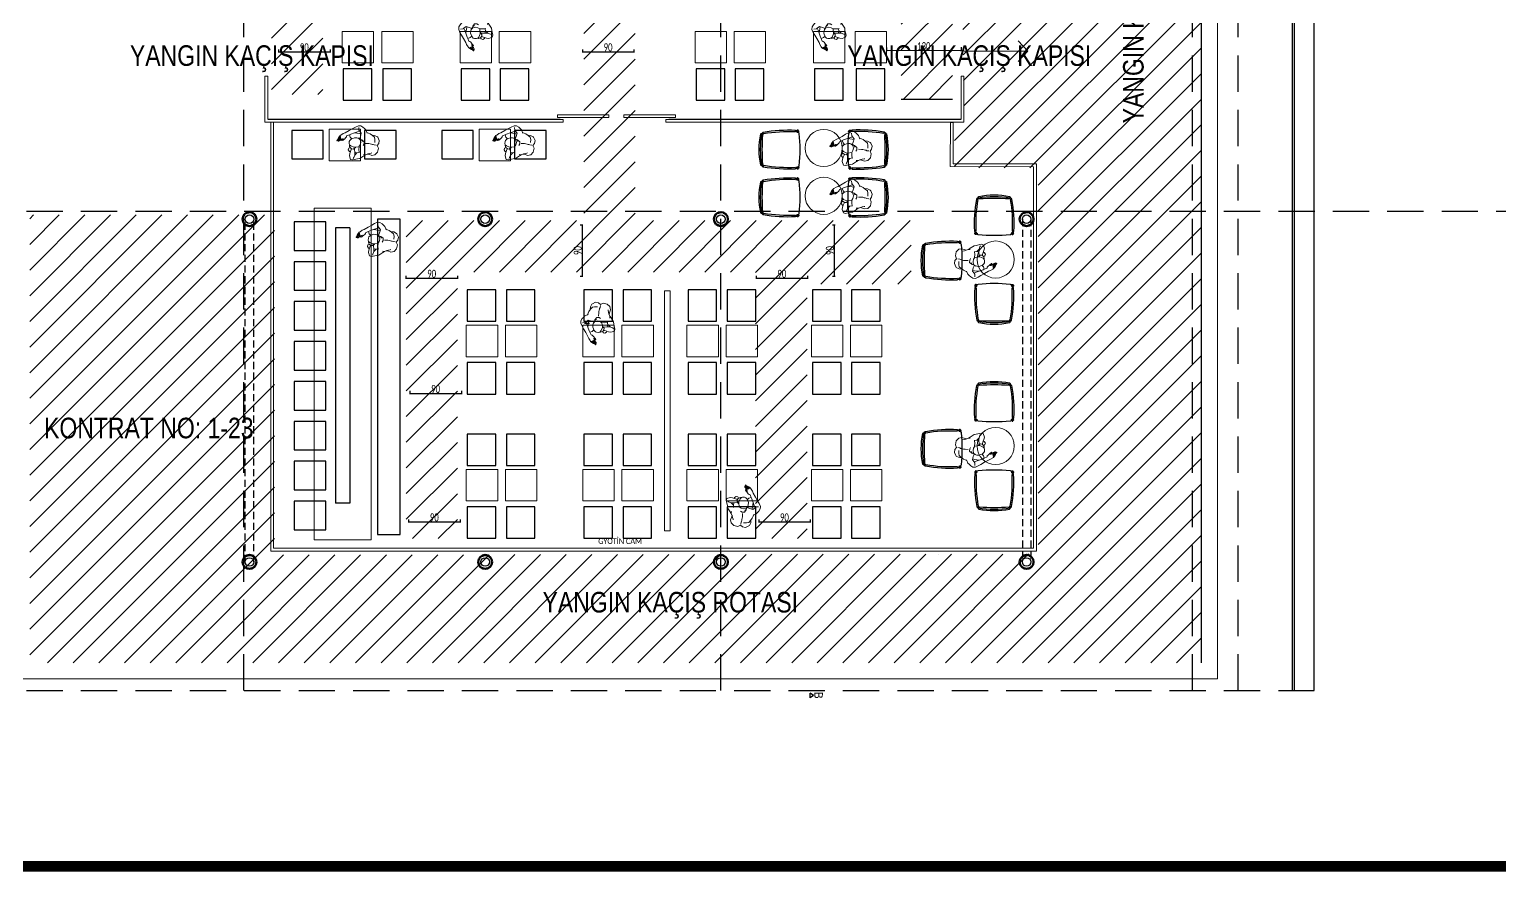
# Model space of a CAD drawing. Header units: millimetres. Extents: x -24 to 530668, y -246875 to -2983.
# Drawn here: x 259345 to 261918, y -124857 to -123384 of the extents above; entities that cross this region are included whole.
import ezdxf

# ---------------------------------------------------------------- set-up
doc = ezdxf.new("R2010")
doc.units = ezdxf.units.MM
doc.header["$PDMODE"] = 2
for name, pattern in [('DASHDOTX2', [50.8, 25.4, -12.7, 0, -12.7]), ('DASHED2', [9.525, 6.35, -3.175]), ('HIDDEN', [0.375, 0.25, -0.125]), ('JIS_02_1.0', [2, 1, -1]), ('X_S_COL_01$0$HIDDEN', [9.525, 6.35, -3.175])]:
    doc.linetypes.add(name, pattern=pattern)
doc.layers.get('0').update_dxf_attribs({"lineweight": 20})
for name, color, linetype in [('0-TXT-X100', 6, 'Continuous'), ('a_circulation_stair_plan', 1, 'Continuous'), ('a_facade cladding_stone_elevation', 43, 'Continuous'), ('a_grid_label_1_1', 9, 'Continuous'), ('a_outline_02', 1, 'Continuous'), ('a_roof cladding_roof tile_hidden', 9, 'JIS_02_1.0'), ('a_structure_steel structure_elevation2', 9, 'Continuous'), ('a_structure_steel structure_plan', 2, 'Continuous'), ('Kıtc-014 Elk Tes İşaretler', 1, 'Continuous')]:
    doc.layers.add(name, color=color, linetype=linetype)
for name, color, linetype, lineweight in [('A-RCON-1', 8, 'Continuous', 5), ('aydınlatma yazı', 1, 'Continuous', 20), ('CAM', 141, 'Continuous', 0), ('demir-1', 103, 'Continuous', 20), ('t_cam', 132, 'Continuous', 20), ('t_kesitçizgisi', 7, 'DASHDOTX2', 30), ('t_tarama', 253, 'Continuous', 5), ('t_yazı', 23, 'Continuous', 25), ('tefris', 30, 'Continuous', 0), ('tefrişoturum', 59, 'Continuous', 25), ('tefrişyazı', 7, 'Continuous', 20), ('X_S_COL_01$0$SS_COLS_MAIN_E_HIDE', 142, 'X_S_COL_01$0$HIDDEN', 25), ('X_S_COL_01$1$SS_COLS_MAIN_E_SECT', 142, 'Continuous', 50), ('ölçü', 251, 'Continuous', 5)]:
    doc.layers.add(name, color=color, linetype=linetype, lineweight=lineweight)
doc.styles.get("Standard").update_dxf_attribs({"font": 'times.ttf', "height": 12})
doc.styles.add('text2', font='calibri.ttf', dxfattribs={"width": 0.8})
doc.styles.add('Ölçü50', font='calibri.ttf', dxfattribs={"width": 0.7})
doc.dimstyles.new('olcu10', dxfattribs={"dimtxt": 14, "dimasz": 2, "dimexe": 1.25, "dimexo": 0.625, "dimgap": 0.5, "dimtad": 1, "dimdec": 1, "dimrnd": 0.5, "dimzin": 9, "dimtxsty": 'Ölçü50', "dimblk": 'ARCHTICK', "dimcen": 2, "dimclrd": 256, "dimclre": 256, "dimclrt": 6, "dimazin": 2, "dimtfac": 1, "dimtdec": 1, "dimtix": 1, "dimtmove": 0, "dimatfit": 3, "dimldrblk": 'ARCHTICK', "dimfxl": 1, "dimlwd": -1, "dimarcsym": 0})

# ---------------------------------------------------------------- blocks, each defined once
blk = doc.blocks.new('dada')
for p, q in [((219964.1, -31826.5), (219966.7, -31822.6)), ((219967.8, -31810.1), (219965.6, -31815.3)), ((219965.6, -31815.3), (219966.3, -31821)), ((219966.3, -31821), (219966.1, -31823.5)), ((219966.7, -31822.6), (219967.9, -31820.3)), ((219973.4, -31806.9), (219967.8, -31810.1)), ((219967.9, -31820.3), (219969.4, -31817.1)), ((219969.4, -31817.1), (219969.8, -31816.1)), ((219980.5, -31807), (219973.4, -31806.9)), ((219984.7, -31810), (219980.5, -31807)), ((219983.4, -31830.6), (219984.4, -31825.3)), ((219984.3, -31815.6), (219984.6, -31812.1)), ((219984.6, -31817.3), (219984.3, -31815.6)), ((219984.4, -31825.3), (219984.7, -31822.8)), ((219984.6, -31818.7), (219984.6, -31817.3)), ((219984.6, -31820.5), (219984.6, -31818.7)), ((219984.7, -31822.8), (219984.6, -31820.5)), ((219988.6, -31808.2), (219984.7, -31810)), ((219993.9, -31808.4), (219988.6, -31808.2)), ((219994, -31816.3), (219988.8, -31815.1)), ((219998.9, -31812.3), (219993.9, -31808.4)), ((219997.6, -31817.9), (219994, -31816.3)), ((219999.7, -31822.2), (219997.6, -31817.9)), ((219999.7, -31813.2), (219998.9, -31812.3)), ((220000.9, -31818.5), (219999.7, -31813.2)), ((220001.6, -31826.6), (219999.7, -31822.2)), ((220000.2, -31823.1), (220000.9, -31818.5)), ((219954.2, -31838.4), (219950.3, -31846.2)), ((219950.3, -31846.2), (219950.4, -31849.8)), ((219950.4, -31849.8), (219955.8, -31853.3)), ((219954.9, -31845.1), (219953.1, -31845.6)), ((219955.5, -31834.6), (219954.2, -31838.4)), ((219959.4, -31844.5), (219954.9, -31845.1)), ((219961.5, -31828.8), (219955.5, -31834.6)), ((219964.3, -31841.6), (219959.4, -31844.5)), ((219962.8, -31845.2), (219959.4, -31844.5)), ((219964.1, -31826.5), (219961.5, -31828.8)), ((219970.6, -31847.5), (219962.8, -31845.2)), ((219963.6, -31829.8), (219964.1, -31826.5)), ((219964.2, -31845.6), (219964.3, -31841.6)), ((219965.9, -31838.1), (219964.3, -31841.6)), ((219965.9, -31838.1), (219965, -31837.7)), ((219970.3, -31839.5), (219965.9, -31838.1)), ((219969.1, -31849.2), (219968.6, -31852.2)), ((219970.6, -31848), (219969.1, -31849.2)), ((219975.3, -31840.4), (219970.3, -31839.5)), ((219971, -31847.2), (219970.6, -31848)), ((219972.2, -31846.3), (219971, -31847.2)), ((219972.2, -31846.3), (219972.9, -31846.5)), ((219972.6, -31847.5), (219972.2, -31849)), ((219972.2, -31849), (219973.4, -31855)), ((219975.1, -31840.7), (219972.6, -31847.5)), ((219978.8, -31839.4), (219975.1, -31840.7)), ((219983.2, -31839.4), (219978.8, -31839.4)), ((219982, -31833.1), (219978.9, -31834)), ((219985.9, -31833.9), (219982, -31833.1)), ((219987.6, -31841.5), (219983.2, -31839.4)), ((219988.1, -31839.2), (219985.7, -31836.9)), ((219988, -31838.6), (219985.9, -31833.9)), ((219989.4, -31844.9), (219987.6, -31841.5)), ((219988.1, -31839.2), (219988, -31838.6)), ((219988.5, -31841.6), (219988.1, -31839.2)), ((219989.1, -31844.1), (219988.5, -31841.6)), ((219993.5, -31842.3), (219988.6, -31843)), ((219988.9, -31851.8), (219989.4, -31847.8)), ((219989.4, -31845.9), (219989.1, -31844.1)), ((219989.4, -31847.8), (219989.4, -31844.9)), ((219999.3, -31842.1), (219993.5, -31842.3)), ((219997, -31853.7), (219997.9, -31845.6)), ((219997, -31853.7), (220000, -31849)), ((219997.9, -31845.6), (219997.6, -31842.2)), ((219999.3, -31842.1), (220002.3, -31845.7)), ((220000, -31849), (220002.3, -31845.7)), ((220002.8, -31833), (220001.6, -31826.6)), ((220002.9, -31833.1), (220001.9, -31831.9)), ((220002.3, -31845.7), (220003.5, -31847.3)), ((220006.7, -31835.8), (220002.9, -31833.1)), ((220003.5, -31847.3), (220008, -31848.7)), ((220008.3, -31838.4), (220006.7, -31835.8)), ((220007.4, -31854.5), (220010.8, -31850.1)), ((220010.1, -31841.6), (220008.3, -31838.4)), ((220011.5, -31845.8), (220010.1, -31841.6)), ((220010.8, -31850.1), (220011.5, -31845.8)), ((220010.8, -31850.1), (220010.8, -31850.1)), ((219955.8, -31853.3), (219959.9, -31853.5)), ((219959.9, -31853.5), (219963.5, -31853.2)), ((219963.2, -31854.8), (219963.4, -31853.2)), ((219965.6, -31857.5), (219963.2, -31854.8)), ((219963.5, -31853.2), (219967.3, -31852.8)), ((219968.5, -31857.1), (219965.6, -31857.5)), ((219967.3, -31852.8), (219968.8, -31852.9)), ((219970.3, -31855.5), (219968.5, -31857.1)), ((219968.6, -31852.2), (219970.2, -31855.4)), ((219968.6, -31852.2), (219968.6, -31852.2)), ((219970.2, -31855.4), (219972, -31856.6)), ((219972, -31856.6), (219973.4, -31857.2)), ((219973.4, -31855), (219974.9, -31857.4)), ((219973.4, -31857.2), (219974.3, -31857.1)), ((219974.3, -31857.1), (219974, -31855.9)), ((219974.9, -31857.4), (219976.6, -31858.5)), ((219976.3, -31878.1), (219976.7, -31876.9)), ((219976.6, -31858.5), (219980.3, -31859.2)), ((219976.7, -31876.9), (219977.5, -31876.1)), ((219977.5, -31876.1), (219978.5, -31875)), ((219978.7, -31877), (219977.9, -31877.8)), ((219978.5, -31875), (219979.2, -31874.4)), ((219980.1, -31875.8), (219978.7, -31877)), ((219980.1, -31870.4), (219978.8, -31871.8)), ((219978.8, -31871.8), (219978.9, -31872.1)), ((219978.9, -31872.1), (219979.2, -31872.2)), ((219979, -31877.2), (219980.3, -31876.2)), ((219979.2, -31872.2), (219981.2, -31871.8)), ((219979.2, -31874.4), (219980.3, -31873.4)), ((219981, -31869.8), (219980.1, -31870.4)), ((219982.1, -31874.4), (219980.1, -31875.8)), ((219980.3, -31859.2), (219982.4, -31858.8)), ((219980.3, -31873.4), (219981.5, -31872.2)), ((219980.3, -31876.2), (219981.3, -31875.3)), ((219983.2, -31868.1), (219981, -31869.8)), ((219982.2, -31876.8), (219981, -31877.7)), ((219981.2, -31871.8), (219982.2, -31871.3)), ((219981.3, -31875.3), (219982.2, -31874.6)), ((219981.5, -31872.2), (219982.2, -31871.3)), ((219982.2, -31874.6), (219982.1, -31874.4)), ((219982.2, -31871.3), (219982.7, -31870.2)), ((219982.2, -31874.6), (219983.9, -31875.9)), ((219982.2, -31876.8), (219983.9, -31875.9)), ((219982.4, -31858.8), (219985.1, -31857.1)), ((219984.9, -31866.8), (219983.2, -31868.1)), ((219985.2, -31876.8), (219983.5, -31877.4)), ((219983.9, -31875.9), (219986.7, -31877.1)), ((219986.8, -31865.9), (219984.9, -31866.8)), ((219985.1, -31857.1), (219988.9, -31851.8)), ((219986, -31876.8), (219985.2, -31876.8)), ((219985.8, -31856.2), (219987.9, -31859.4)), ((219987.9, -31875.9), (219986.7, -31877.1)), ((219988.6, -31865.9), (219986.8, -31865.9)), ((219987.9, -31859.4), (219991.6, -31861.6)), ((219991.2, -31872.7), (219987.9, -31875.9)), ((219988.6, -31865.9), (219991.6, -31861.6)), ((219993.3, -31869.5), (219991.2, -31872.7)), ((219991.6, -31861.6), (219993.2, -31859.7)), ((219993.2, -31859.7), (219997, -31853.7)), ((219993.3, -31869.5), (219998.7, -31863.7)), ((219998.7, -31863.7), (220003.7, -31858.5)), ((220003.7, -31858.5), (220007.4, -31854.5)), ((219976.4, -31878.4), (219976.3, -31878.1)), ((219976.8, -31878.5), (219976.4, -31878.4)), ((219976.5, -31879.8), (219978.1, -31877.9)), ((219976.6, -31880.4), (219976.5, -31879.8)), ((219976.9, -31880.6), (219976.6, -31880.4)), ((219977.9, -31877.8), (219976.8, -31878.5)), ((219979.2, -31879.3), (219976.9, -31880.6)), ((219978.1, -31877.9), (219979, -31877.2)), ((219981, -31877.7), (219979.2, -31879.3)), ((219981.2, -31878.6), (219979.2, -31879.3)), ((219979.4, -31879.5), (219979.2, -31879.3)), ((219981, -31879.2), (219979.4, -31879.5)), ((219984.3, -31878.3), (219981, -31879.2)), ((219983.5, -31877.4), (219981.2, -31878.6)), ((219986.7, -31877.1), (219984.3, -31878.3))]:
    blk.add_line(p, q)
blk = doc.blocks.new('grerg')
at = {"linetype": 'Continuous'}
for p, q in [((572358, 241404.8), (572355.5, 241405.4)), ((572414.1, 241404.8), (572416.5, 241405.4)), ((572354.5, 241349.3), (572352, 241349.1)), ((572417.5, 241349.3), (572420, 241349.1))]:
    blk.add_line(p, q, dxfattribs=at)
at = {"ltscale": 55}
for points in [[(572355.3, 241344), (572354.7, 241343.4, -0.414214), (572353.2, 241343.5), (572352.2, 241344.6, -0.414214), (572352.2, 241346), (572352.9, 241346.6)], [(572416.8, 241344), (572417.4, 241343.4, 0.414214), (572418.8, 241343.5), (572419.8, 241344.6, 0.414214), (572419.8, 241346), (572419.2, 241346.6)]]:
    blk.add_lwpolyline(points, format="xyb", dxfattribs=at)
at = {"linetype": 'HIDDEN', "ltscale": 10}
for points in [[(572352.9, 241346.6), (572353.3, 241347, -0.414214), (572354.8, 241347), (572355.8, 241345.9, -0.414214), (572355.7, 241344.5), (572355.3, 241344)], [(572419.2, 241346.6), (572418.7, 241347, 0.414214), (572417.3, 241347), (572416.3, 241345.9, 0.414214), (572416.3, 241344.5), (572416.8, 241344)]]:
    blk.add_lwpolyline(points, format="xyb", dxfattribs=at)
at = {"linetype": 'Continuous'}
for centre, radius, start, end in [((572359.4, 241403.8), 4.18, 110.9054, 157.091), ((572386, 241238.2), 171.8, 80.5769, 99.4231), ((572363.1, 241407.6), 5.17, 163.1821, 179.3659), ((572340, 241408.9), 17.9, 354.6951, 355.9245), ((572358.8, 241407.3), 0.962, 180.4441, 219.2565), ((572359.5, 241408.3), 1.64, 107.4363, 149.6662), ((572359.5, 241408.3), 1.64, 107.4363, 149.6662), ((572358.8, 241407.2), 0.94, 214.988, 253.9401), ((572359.4, 241413.1), 6.85, 263.4445, 275.1592), ((572386, 241282.9), 129.8, 77.9977, 102.0023), ((572386, 241018.8), 388.3, 86.1547, 93.8453), ((572412.7, 241413.1), 6.85, 264.8408, 276.5555), ((572412.5, 241408.3), 1.64, 30.3338, 72.5637), ((572413.2, 241407.2), 0.94, 286.0599, 325.012), ((572409, 241407.6), 5.17, 0.6341, 16.8179), ((572413.2, 241407.3), 0.962, 320.7435, 359.5559), ((572412.7, 241403.8), 4.18, 22.909, 69.0946), ((572432, 241408.9), 17.9, 184.0755, 185.3049), ((572606.9, 241361.5), 255.2, 170.0911, 182.7802), ((572607.2, 241361.5), 252.9, 170.1326, 182.7686), ((572164.9, 241361.5), 252.9, 357.2314, 9.8674), ((572165.2, 241361.5), 255.2, 357.2198, 9.9089), ((572359.1, 241350.1), 7.17, 187.8853, 259.2176), ((572386, 241628), 286.4, 264.3408, 275.6592), ((572412.9, 241350.1), 7.17, 280.7824, 352.1147), ((572412.9, 241350.1), 7.17, 280.7824, 352.1147)]:
    blk.add_arc(centre, radius, start, end, dxfattribs=at)
blk = doc.blocks.new('_ArchTick')
at = {"color": 0, "linetype": 'ByBlock', "const_width": 0.15}
blk.add_lwpolyline([(-0.5, -0.5), (0.5, 0.5)], dxfattribs=at)
blk = doc.blocks.new('*D695')
at = {"layer": 'DEFPOINTS', "color": 0, "transparency": 16777216}
for p in [(260845.5, -123414.6), (260975.8, -123414.2, 0), (260975.8, -123420.7)]:
    blk.add_point(p, dxfattribs=at)
at = {"layer": 'ölçü', "lineweight": -2, "transparency": 16777216}
for p, q in [((260845.5, -123415.3), (260845.5, -123421.9)), ((260975.8, -123414.8), (260975.8, -123421.9))]:
    blk.add_line(p, q, dxfattribs=at)
at = {"layer": 'ölçü', "transparency": 16777216}
blk.add_line((260845.5, -123420.7), (260975.8, -123420.7), dxfattribs=at)
at = {"layer": 'ölçü', "transparency": 16777216, "xscale": 2, "yscale": 2, "zscale": 2, "rotation": 180}
blk.add_blockref('_ArchTick', (260845.5, -123420.7), dxfattribs=at)
at = {"layer": 'ölçü', "transparency": 16777216, "xscale": 2, "yscale": 2, "zscale": 2}
blk.add_blockref('_ArchTick', (260975.8, -123420.7), dxfattribs=at)
at = {"layer": 'ölçü', "color": 6, "transparency": 16777216, "insert": (260910.6, -123413), "char_height": 14, "attachment_point": 5, "style": 'Ölçü50'}
blk.add_mtext('130', dxfattribs=at)
blk = doc.blocks.new('*D699')
at = {"layer": 'DEFPOINTS', "color": 0, "transparency": 16777216}
for p in [(260313.1, -123417.8), (260403.1, -123417.8), (260403.1, -123422.7)]:
    blk.add_point(p, dxfattribs=at)
at = {"layer": 'Kıtc-014 Elk Tes İşaretler', "lineweight": -2, "transparency": 16777216}
for p, q in [((260313.1, -123418.5), (260313.1, -123423.9)), ((260403.1, -123418.5), (260403.1, -123423.9))]:
    blk.add_line(p, q, dxfattribs=at)
at = {"layer": 'Kıtc-014 Elk Tes İşaretler', "transparency": 16777216}
blk.add_line((260313.1, -123422.7), (260403.1, -123422.7), dxfattribs=at)
at = {"layer": 'Kıtc-014 Elk Tes İşaretler', "transparency": 16777216, "xscale": 2, "yscale": 2, "zscale": 2, "rotation": 180}
blk.add_blockref('_ArchTick', (260313.1, -123422.7), dxfattribs=at)
at = {"layer": 'Kıtc-014 Elk Tes İşaretler', "transparency": 16777216, "xscale": 2, "yscale": 2, "zscale": 2}
blk.add_blockref('_ArchTick', (260403.1, -123422.7), dxfattribs=at)
at = {"layer": 'Kıtc-014 Elk Tes İşaretler', "color": 6, "transparency": 16777216, "insert": (260358.1, -123415), "char_height": 14, "attachment_point": 5, "style": 'Ölçü50'}
blk.add_mtext('90', dxfattribs=at)
blk = doc.blocks.new('*D700')
at = {"layer": 'DEFPOINTS', "color": 0, "transparency": 16777216}
for p in [(260617.2, -123814.1), (260707.2, -123814.1), (260707.2, -123819)]:
    blk.add_point(p, dxfattribs=at)
at = {"layer": 'Kıtc-014 Elk Tes İşaretler', "lineweight": -2, "transparency": 16777216}
for p, q in [((260617.2, -123814.7), (260617.2, -123820.2)), ((260707.2, -123814.7), (260707.2, -123820.2))]:
    blk.add_line(p, q, dxfattribs=at)
at = {"layer": 'Kıtc-014 Elk Tes İşaretler', "transparency": 16777216}
blk.add_line((260617.2, -123819), (260707.2, -123819), dxfattribs=at)
at = {"layer": 'Kıtc-014 Elk Tes İşaretler', "transparency": 16777216, "xscale": 2, "yscale": 2, "zscale": 2, "rotation": 180}
blk.add_blockref('_ArchTick', (260617.2, -123819), dxfattribs=at)
at = {"layer": 'Kıtc-014 Elk Tes İşaretler', "transparency": 16777216, "xscale": 2, "yscale": 2, "zscale": 2}
blk.add_blockref('_ArchTick', (260707.2, -123819), dxfattribs=at)
at = {"layer": 'Kıtc-014 Elk Tes İşaretler', "color": 6, "transparency": 16777216, "insert": (260662.2, -123811.3), "char_height": 14, "attachment_point": 5, "style": 'Ölçü50'}
blk.add_mtext('90', dxfattribs=at)
blk = doc.blocks.new('*D701')
at = {"layer": 'DEFPOINTS', "color": 0, "transparency": 16777216}
for p in [(260621.7, -124240.3), (260711.7, -124240.3), (260711.7, -124245.2)]:
    blk.add_point(p, dxfattribs=at)
at = {"layer": 'Kıtc-014 Elk Tes İşaretler', "lineweight": -2, "transparency": 16777216}
for p, q in [((260621.7, -124241), (260621.7, -124246.4)), ((260711.7, -124241), (260711.7, -124246.4))]:
    blk.add_line(p, q, dxfattribs=at)
at = {"layer": 'Kıtc-014 Elk Tes İşaretler', "transparency": 16777216}
blk.add_line((260621.7, -124245.2), (260711.7, -124245.2), dxfattribs=at)
at = {"layer": 'Kıtc-014 Elk Tes İşaretler', "transparency": 16777216, "xscale": 2, "yscale": 2, "zscale": 2, "rotation": 180}
blk.add_blockref('_ArchTick', (260621.7, -124245.2), dxfattribs=at)
at = {"layer": 'Kıtc-014 Elk Tes İşaretler', "transparency": 16777216, "xscale": 2, "yscale": 2, "zscale": 2}
blk.add_blockref('_ArchTick', (260711.7, -124245.2), dxfattribs=at)
at = {"layer": 'Kıtc-014 Elk Tes İşaretler', "color": 6, "transparency": 16777216, "insert": (260666.7, -124237.5), "char_height": 14, "attachment_point": 5, "style": 'Ölçü50'}
blk.add_mtext('90', dxfattribs=at)
blk = doc.blocks.new('*D704')
at = {"layer": 'DEFPOINTS', "color": 0, "transparency": 16777216}
for p in [(260750.2, -123725.6), (260750.2, -123815.6), (260754, -123815.6)]:
    blk.add_point(p, dxfattribs=at)
at = {"layer": 'Kıtc-014 Elk Tes İşaretler', "lineweight": -2, "transparency": 16777216}
for p, q in [((260750.8, -123725.6), (260755.2, -123725.6)), ((260750.8, -123815.6), (260755.2, -123815.6))]:
    blk.add_line(p, q, dxfattribs=at)
at = {"layer": 'Kıtc-014 Elk Tes İşaretler', "transparency": 16777216}
blk.add_line((260754, -123725.6), (260754, -123815.6), dxfattribs=at)
at = {"layer": 'Kıtc-014 Elk Tes İşaretler', "transparency": 16777216, "xscale": 2, "yscale": 2, "zscale": 2}
for p, rotation in [((260754, -123725.6), 90), ((260754, -123815.6), 270)]:
    blk.add_blockref('_ArchTick', p, dxfattribs=dict(at, rotation=rotation))
at = {"layer": 'Kıtc-014 Elk Tes İşaretler', "color": 6, "transparency": 16777216, "insert": (260746.3, -123770.6), "char_height": 14, "attachment_point": 5, "rotation": 90, "style": 'Ölçü50'}
blk.add_mtext('90', dxfattribs=at)
blk = doc.blocks.new('*D705')
at = {"layer": 'DEFPOINTS', "color": 0, "transparency": 16777216}
for p in [(260308.8, -123725.6), (260308.8, -123815.6), (260312.6, -123815.6)]:
    blk.add_point(p, dxfattribs=at)
at = {"layer": 'Kıtc-014 Elk Tes İşaretler', "lineweight": -2, "transparency": 16777216}
for p, q in [((260309.5, -123725.6), (260313.9, -123725.6)), ((260309.5, -123815.6), (260313.9, -123815.6))]:
    blk.add_line(p, q, dxfattribs=at)
at = {"layer": 'Kıtc-014 Elk Tes İşaretler', "transparency": 16777216}
blk.add_line((260312.6, -123725.6), (260312.6, -123815.6), dxfattribs=at)
at = {"layer": 'Kıtc-014 Elk Tes İşaretler', "transparency": 16777216, "xscale": 2, "yscale": 2, "zscale": 2}
for p, rotation in [((260312.6, -123725.6), 90), ((260312.6, -123815.6), 270)]:
    blk.add_blockref('_ArchTick', p, dxfattribs=dict(at, rotation=rotation))
at = {"layer": 'Kıtc-014 Elk Tes İşaretler', "color": 6, "transparency": 16777216, "insert": (260305, -123770.6), "char_height": 14, "attachment_point": 5, "rotation": 90, "style": 'Ölçü50'}
blk.add_mtext('90', dxfattribs=at)
blk = doc.blocks.new('*D706')
at = {"layer": 'DEFPOINTS', "color": 0, "transparency": 16777216}
for p in [(260004.4, -123814.1), (260094.4, -123814.1), (260094.4, -123819)]:
    blk.add_point(p, dxfattribs=at)
at = {"layer": 'Kıtc-014 Elk Tes İşaretler', "lineweight": -2, "transparency": 16777216}
for p, q in [((260004.4, -123814.7), (260004.4, -123820.2)), ((260094.4, -123814.7), (260094.4, -123820.2))]:
    blk.add_line(p, q, dxfattribs=at)
at = {"layer": 'Kıtc-014 Elk Tes İşaretler', "transparency": 16777216}
blk.add_line((260004.4, -123819), (260094.4, -123819), dxfattribs=at)
at = {"layer": 'Kıtc-014 Elk Tes İşaretler', "transparency": 16777216, "xscale": 2, "yscale": 2, "zscale": 2, "rotation": 180}
blk.add_blockref('_ArchTick', (260004.4, -123819), dxfattribs=at)
at = {"layer": 'Kıtc-014 Elk Tes İşaretler', "transparency": 16777216, "xscale": 2, "yscale": 2, "zscale": 2}
blk.add_blockref('_ArchTick', (260094.4, -123819), dxfattribs=at)
at = {"layer": 'Kıtc-014 Elk Tes İşaretler', "color": 6, "transparency": 16777216, "insert": (260049.4, -123811.3), "char_height": 14, "attachment_point": 5, "style": 'Ölçü50'}
blk.add_mtext('90', dxfattribs=at)
blk = doc.blocks.new('*D707')
at = {"layer": 'DEFPOINTS', "color": 0, "transparency": 16777216}
for p in [(260009, -124240.3), (260099, -124240.3), (260099, -124245.2)]:
    blk.add_point(p, dxfattribs=at)
at = {"layer": 'Kıtc-014 Elk Tes İşaretler', "lineweight": -2, "transparency": 16777216}
for p, q in [((260009, -124241), (260009, -124246.4)), ((260099, -124241), (260099, -124246.4))]:
    blk.add_line(p, q, dxfattribs=at)
at = {"layer": 'Kıtc-014 Elk Tes İşaretler', "transparency": 16777216}
blk.add_line((260009, -124245.2), (260099, -124245.2), dxfattribs=at)
at = {"layer": 'Kıtc-014 Elk Tes İşaretler', "transparency": 16777216, "xscale": 2, "yscale": 2, "zscale": 2, "rotation": 180}
blk.add_blockref('_ArchTick', (260009, -124245.2), dxfattribs=at)
at = {"layer": 'Kıtc-014 Elk Tes İşaretler', "transparency": 16777216, "xscale": 2, "yscale": 2, "zscale": 2}
blk.add_blockref('_ArchTick', (260099, -124245.2), dxfattribs=at)
at = {"layer": 'Kıtc-014 Elk Tes İşaretler', "color": 6, "transparency": 16777216, "insert": (260054, -124237.5), "char_height": 14, "attachment_point": 5, "style": 'Ölçü50'}
blk.add_mtext('90', dxfattribs=at)
blk = doc.blocks.new('*D710')
at = {"layer": 'DEFPOINTS', "color": 0, "transparency": 16777216}
for p in [(259781.5, -123417.8), (259871.5, -123417.8), (259871.5, -123422.7)]:
    blk.add_point(p, dxfattribs=at)
at = {"layer": 'Kıtc-014 Elk Tes İşaretler', "lineweight": -2, "transparency": 16777216}
for p, q in [((259781.5, -123418.5), (259781.5, -123423.9)), ((259871.5, -123418.5), (259871.5, -123423.9))]:
    blk.add_line(p, q, dxfattribs=at)
at = {"layer": 'Kıtc-014 Elk Tes İşaretler', "transparency": 16777216}
blk.add_line((259781.5, -123422.7), (259871.5, -123422.7), dxfattribs=at)
at = {"layer": 'Kıtc-014 Elk Tes İşaretler', "transparency": 16777216, "xscale": 2, "yscale": 2, "zscale": 2, "rotation": 180}
blk.add_blockref('_ArchTick', (259781.5, -123422.7), dxfattribs=at)
at = {"layer": 'Kıtc-014 Elk Tes İşaretler', "transparency": 16777216, "xscale": 2, "yscale": 2, "zscale": 2}
blk.add_blockref('_ArchTick', (259871.5, -123422.7), dxfattribs=at)
at = {"layer": 'Kıtc-014 Elk Tes İşaretler', "color": 6, "transparency": 16777216, "insert": (259826.5, -123415), "char_height": 14, "attachment_point": 5, "style": 'Ölçü50'}
blk.add_mtext('90', dxfattribs=at)
blk = doc.blocks.new('*D712')
at = {"layer": 'DEFPOINTS', "color": 0, "transparency": 16777216}
for p in [(260011.3, -124015.6), (260101.3, -124015.6), (260101.3, -124020.4)]:
    blk.add_point(p, dxfattribs=at)
at = {"layer": 'Kıtc-014 Elk Tes İşaretler', "lineweight": -2, "transparency": 16777216}
for p, q in [((260011.3, -124016.2), (260011.3, -124021.7)), ((260101.3, -124016.2), (260101.3, -124021.7))]:
    blk.add_line(p, q, dxfattribs=at)
at = {"layer": 'Kıtc-014 Elk Tes İşaretler', "transparency": 16777216}
blk.add_line((260011.3, -124020.4), (260101.3, -124020.4), dxfattribs=at)
at = {"layer": 'Kıtc-014 Elk Tes İşaretler', "transparency": 16777216, "xscale": 2, "yscale": 2, "zscale": 2, "rotation": 180}
blk.add_blockref('_ArchTick', (260011.3, -124020.4), dxfattribs=at)
at = {"layer": 'Kıtc-014 Elk Tes İşaretler', "transparency": 16777216, "xscale": 2, "yscale": 2, "zscale": 2}
blk.add_blockref('_ArchTick', (260101.3, -124020.4), dxfattribs=at)
at = {"layer": 'Kıtc-014 Elk Tes İşaretler', "color": 6, "transparency": 16777216, "insert": (260056.3, -124012.8), "char_height": 14, "attachment_point": 5, "style": 'Ölçü50'}
blk.add_mtext('90', dxfattribs=at)
blk = doc.blocks.new('KAYARK')
at = {"layer": 'CAM', "elevation": 0}
for points in [[(260279.2, -107567.6), (260279.2, -107572.6)], [(260975.8, -107567.6), (260464.2, -107567.6)]]:
    blk.add_lwpolyline(points, dxfattribs=at)
at = {"layer": 't_cam'}
for p, q in [((260279.2, -107567.6, 0), (259762.7, -107567.6, 0)), ((260975.8, -107567.6, 0), (260459.2, -107567.6, 0)), ((260464.2, -107572.6, 0), (260459.2, -107572.6, 0))]:
    blk.add_line(p, q, dxfattribs=at)
at = {"layer": 't_cam', "elevation": 0}
for points in [[(260269.5, -107559.5), (260269.5, -107564.5), (260359.5, -107564.5), (260334.7, -107564.5)], [(260269.5, -107559.5), (260359.5, -107559.5)], [(260359.5, -107564.5), (260359.5, -107559.5)], [(260385.8, -107559.5), (260385.8, -107564.5), (260475.8, -107564.5), (260451, -107564.5)], [(260385.8, -107559.5), (260475.8, -107559.5)], [(260475.8, -107564.5), (260475.8, -107559.5)], [(259757.7, -107572.6), (260279.2, -107572.6)], [(260464.2, -107572.6), (260980.8, -107572.6)]]:
    blk.add_lwpolyline(points, dxfattribs=at)
at = {"layer": 't_cam'}
blk.add_lwpolyline([(260459.2, -107567.6), (260459.2, -107572.6)], dxfattribs=at)

msp = doc.modelspace()

# ---------------------------------------------------------------- hatches: boundary and pattern name
at = {"layer": 'a_structure_steel structure_elevation2', "true_color": 0xed1f24}
h = msp.add_hatch(dxfattribs=at)
h.set_pattern_fill('ANSI31', color=240, scale=10)
h.set_pattern_definition([(45, (0, 199.188), (-22.4506403, 22.4506403), [])])
h.paths.add_polyline_path([(260405.715, -123808.098), (260094.297, -123808.098), (260094.297, -124274.626), (260004.964, -124274.626), (260004.964, -123718.098), (260315.715, -123718.098), (260315.715, -123258.355), (259859.017, -123258.355), (259859.017, -123497.674), (259769.017, -123497.674), (259769.017, -123168.355), (260207.526, -123168.355), (260207.526, -122566.151), (259130.087, -122566.151), (259130.087, -122476.151), (260297.526, -122476.151), (260297.526, -123168.355), (260960.932, -123168.355), (260960.932, -123505.455), (260870.932, -123505.455), (260870.932, -123258.355), (260405.715, -123258.355), (260405.715, -123718.098), (260888.661, -123718.098), (260888.661, -123829.27), (260706.336, -123829.27), (260706.336, -124274.626), (260616.336, -124274.626), (260616.336, -123808.098)])
h = msp.add_hatch(dxfattribs=at)
h.set_pattern_fill('ANSI31', color=240, scale=10)
h.set_pattern_definition([(45, (232235.527, -137040.48), (-22.45064, 22.45064), [])])
h.paths.add_polyline_path([(259345.868, -123707.98), (259774.227, -123707.98), (259774.227, -124303.255), (261110.632, -124301.457), (261110.632, -123625.825), (260964.227, -123625.525), (260964.227, -123545.947), (260980.754, -123545.947), (260978.447, -123348.431), (261169.756, -123345.946), (261167.444, -122784.247), (261521.984, -122784.69), (261521.984, -122984.468), (261396.266, -122984.468), (261396.266, -123857.942), (261396.266, -124491.705), (259345.868, -124491.705)])
h = msp.add_hatch(dxfattribs=at)
h.set_pattern_fill('ANSI31', color=240, scale=10)
h.set_pattern_definition([(45, (232235.527, -137040.48), (-22.45064, 22.45064), [])])
h.paths.add_polyline_path([(259345.868, -123707.98), (259774.227, -123707.98), (259774.227, -124303.255), (261110.632, -124301.457), (261110.632, -123625.825), (260964.227, -123625.525), (260964.227, -123545.947), (260980.754, -123545.947), (260978.447, -123348.431), (261169.756, -123345.946), (261167.444, -122784.247), (261521.984, -122784.69), (261521.984, -122984.468), (261396.266, -122984.468), (261396.266, -123857.942), (261396.266, -124491.705), (259345.868, -124491.705)])

# ---------------------------------------------------------------- linework, layer by layer
at = {"color": 252, "const_width": 18.492, "elevation": 0}
msp.add_lwpolyline([(257078.621, -124847.987), (257078.621, -121024.546), (263229.562, -121024.546), (263229.562, -124847.987)], close=True, dxfattribs=at)
at = {"layer": 'a_circulation_stair_plan'}
msp.add_line((261396.266, -124491.705, -17966.195), (261396.266, -122984.468, 0.639), dxfattribs=at)
at = {"layer": 'a_facade cladding_stone_elevation'}
for p, q in [((261554.967, -123072.015, -17966.192), (261554.967, -124540.48, -17966.192)), ((261558.967, -123075.055, -17966.192), (261558.967, -124540.48, -17966.192)), ((261593.785, -124540.48, -17966.296), (261593.785, -123097.788, -17967.501))]:
    msp.add_line(p, q, dxfattribs=at)
at = {"layer": 'a_grid_label_1_1', "linetype": 'DASHED2', "ltscale": 10}
for p, q in [((259720.527, -124540.48, -17966.192), (259720.527, -121278.216, -17966.192)), ((260555.527, -124540.48, -17966.192), (260555.527, -121278.216, -17966.192)), ((261380.527, -124540.48, -17966.192), (261380.527, -121278.216, -17966.192)), ((261460.527, -124540.48, -17966.192), (261460.527, -121278.216, -17966.192)), ((258864.135, -123701.48, -17966.192), (262131.929, -123701.48, -17966.192)), ((258864.135, -124540.48, -17966.192), (261593.785, -124540.48, -17966.192))]:
    msp.add_line(p, q, dxfattribs=at)
at = {"layer": 'a_outline_02'}
msp.add_line((260957.086, -123545.947, -0.008), (260957.086, -123546.415), dxfattribs=at)
at = {"layer": 'a_outline_02', "elevation": -0.008}
msp.add_lwpolyline([(260957.086, -123545.947), (260962.086, -123545.947)], dxfattribs=at)
at = {"layer": 'a_roof cladding_roof tile_hidden', "linetype": 'HIDDEN', "ltscale": 50}
for points in [[(259723.027, -124315.48), (259723.027, -123715.48)], [(259738.027, -124315.48), (259738.027, -123715.48)], [(261083.027, -123715.48), (261083.027, -124315.48)], [(261098.027, -123715.48), (261098.027, -124315.48)]]:
    msp.add_lwpolyline(points, dxfattribs=at)
at = {"layer": 'a_structure_steel structure_plan'}
for centre in [(259730.527, -123715.48), (260143.027, -123715.48), (260555.527, -123715.48), (261090.527, -123715.48), (259730.527, -124315.48), (260143.027, -124315.48), (260555.527, -124315.48), (261090.527, -124315.48)]:
    msp.add_circle(centre, 7.5, dxfattribs=at)
at = {"layer": 'CAM'}
for p, q in [((259767.676, -124296.368, -0.008), (259767.676, -123545.947, 0)), ((259772.676, -124291.368, -0.008), (259772.676, -123545.947, 0)), ((260957.086, -123545.937, -0.008), (260956.927, -123623.629, -0.008)), ((260962.086, -123545.947, -0.008), (260961.937, -123618.639, -0.008)), ((260961.937, -123618.639, -0.008), (261107.676, -123618.938, -0.008)), ((261107.676, -123618.938, -0.008), (261107.676, -124296.368, -0.008)), ((260956.927, -123623.629, -0.008), (261102.676, -123623.928, -0.008)), ((261102.676, -123623.928, -0.008), (261102.676, -124291.368, -0.008)), ((261102.676, -124291.368, -0.008), (259772.676, -124291.368, -0.008)), ((261107.676, -124296.368, -0.008), (259767.676, -124296.368, -0.008))]:
    msp.add_line(p, q, dxfattribs=at)
at = {"layer": 'CAM', "elevation": 0}
for points in [[(260975.754, -123540.947), (260975.754, -123465.45)], [(260980.754, -123545.947), (260980.754, -123465.45)], [(260975.754, -123540.947), (260464.203, -123540.947)]]:
    msp.add_lwpolyline(points, dxfattribs=at)
at = {"layer": 'CAM'}
msp.add_lwpolyline([(260936.786, -124301.779), (260937.086, -124301.779)], dxfattribs=at)
at = {"layer": 'demir-1'}
for p, q in [((261092.481, -123421.762), (261075.977, -123403.629)), ((260980.994, -123421.762), (261092.481, -123421.762)), ((261092.481, -123421.762), (261075.977, -123439.896))]:
    msp.add_line(p, q, dxfattribs=at)
msp.add_lwpolyline([(260456.794, -123841.048), (260456.794, -124261.015), (260466.794, -124261.015), (260466.794, -123841.048), (260456.794, -123841.048)], dxfattribs=at)
at = {"layer": 'Kıtc-014 Elk Tes İşaretler'}
msp.add_line((260325.715, -123898.098), (260316.964, -123898.098), dxfattribs=at)
msp.add_lwpolyline([(260870.932, -123505.455), (260960.932, -123505.455)], dxfattribs=at)
at = {"layer": 't_cam'}
for p, q in [((260274.203, -123540.947, 0), (259762.653, -123540.947, 0)), ((260975.754, -123540.947, 0), (260464.203, -123540.947, 0))]:
    msp.add_line(p, q, dxfattribs=at)
at = {"layer": 't_cam', "elevation": 0}
for points in [[(259757.653, -123545.947), (259757.653, -123465.365)], [(259757.653, -123545.947), (260274.203, -123545.947)], [(260464.203, -123545.947), (260980.754, -123545.947)]]:
    msp.add_lwpolyline(points, dxfattribs=at)
at = {"layer": 't_cam'}
for points in [[(259762.665, -123465.365), (259757.665, -123465.365)], [(259762.658, -123465.365), (259762.653, -123540.947)]]:
    msp.add_lwpolyline(points, dxfattribs=at)
at = {"layer": 't_kesitçizgisi'}
for p, q in [((260717.304, -124548.985), (260711.672, -124544.759)), ((260711.672, -124553.212), (260711.672, -124544.759)), ((260717.304, -124548.985), (260711.672, -124553.212))]:
    msp.add_line(p, q, dxfattribs=at)
at = {"layer": 't_tarama'}
msp.add_line((261424.477, -124519.93, -17966.834), (259299.568, -124519.93, -17966.834), dxfattribs=at)
at = {"layer": 't_tarama', "elevation": -17966.834}
msp.add_lwpolyline([(261424.477, -124519.93), (261424.477, -121877.326)], dxfattribs=at)
at = {"layer": 'tefris', "linetype": 'Continuous'}
for points in [[(259892.671, -123387.136), (259892.671, -123442.136), (259947.671, -123442.136), (259947.671, -123387.136), (259892.671, -123387.136)], [(259962.221, -123387.136), (259962.221, -123442.136), (260017.221, -123442.136), (260017.221, -123387.136), (259962.221, -123387.136)], [(260099.245, -123387.136), (260099.245, -123442.136), (260154.245, -123442.136), (260154.245, -123387.136), (260099.245, -123387.136)], [(260167.654, -123387.136), (260167.654, -123442.136), (260222.654, -123442.136), (260222.654, -123387.136), (260167.654, -123387.136)], [(260510.419, -123387.136), (260510.419, -123442.136), (260565.419, -123442.136), (260565.419, -123387.136), (260510.419, -123387.136)], [(260578.828, -123387.136), (260578.828, -123442.136), (260633.828, -123442.136), (260633.828, -123387.136), (260578.828, -123387.136)], [(260717.464, -123387.136), (260717.464, -123442.136), (260772.464, -123442.136), (260772.464, -123387.136), (260717.464, -123387.136)], [(260790.533, -123387.136), (260790.533, -123442.136), (260845.533, -123442.136), (260845.533, -123387.136), (260790.533, -123387.136)], [(259924.976, -123558.389), (259869.976, -123558.389), (259869.976, -123613.389), (259924.976, -123613.389), (259924.976, -123558.389)], [(260187.5, -123558.389), (260132.5, -123558.389), (260132.5, -123613.389), (260187.5, -123613.389), (260187.5, -123558.389)], [(260109.877, -123901.278), (260109.877, -123956.278), (260164.877, -123956.278), (260164.877, -123901.278), (260109.877, -123901.278)], [(260178.286, -123901.278), (260178.286, -123956.278), (260233.286, -123956.278), (260233.286, -123901.278), (260178.286, -123901.278)], [(260313.984, -123901.278), (260313.984, -123956.278), (260368.984, -123956.278), (260368.984, -123901.278), (260313.984, -123901.278)], [(260382.393, -123901.278), (260382.393, -123956.278), (260437.393, -123956.278), (260437.393, -123901.278), (260382.393, -123901.278)], [(260496.097, -123901.278), (260496.097, -123956.278), (260551.097, -123956.278), (260551.097, -123901.278), (260496.097, -123901.278)], [(260564.506, -123901.278), (260564.506, -123956.278), (260619.506, -123956.278), (260619.506, -123901.278), (260564.506, -123901.278)], [(260713.904, -123901.278), (260713.904, -123956.278), (260768.904, -123956.278), (260768.904, -123901.278), (260713.904, -123901.278)], [(260782.313, -123901.278), (260782.313, -123956.278), (260837.313, -123956.278), (260837.313, -123901.278), (260782.313, -123901.278)], [(260109.877, -124153.612), (260109.877, -124208.612), (260164.877, -124208.612), (260164.877, -124153.612), (260109.877, -124153.612)], [(260178.286, -124153.612), (260178.286, -124208.612), (260233.286, -124208.612), (260233.286, -124153.612), (260178.286, -124153.612)], [(260313.984, -124153.612), (260313.984, -124208.612), (260368.984, -124208.612), (260368.984, -124153.612), (260313.984, -124153.612)], [(260382.393, -124153.612), (260382.393, -124208.612), (260437.393, -124208.612), (260437.393, -124153.612), (260382.393, -124153.612)], [(260496.097, -124153.612), (260496.097, -124208.612), (260551.097, -124208.612), (260551.097, -124153.612), (260496.097, -124153.612)], [(260564.506, -124153.612), (260564.506, -124208.612), (260619.506, -124208.612), (260619.506, -124153.612), (260564.506, -124153.612)], [(260713.904, -124153.612), (260713.904, -124208.612), (260768.904, -124208.612), (260768.904, -124153.612), (260713.904, -124153.612)], [(260782.313, -124153.612), (260782.313, -124208.612), (260837.313, -124208.612), (260837.313, -124153.612), (260782.313, -124153.612)]]:
    msp.add_lwpolyline(points, dxfattribs=at)
at = {"layer": 'tefris', "linetype": 'Continuous', "elevation": 0}
msp.add_lwpolyline([(260980.754, -123465.45), (260975.754, -123465.45)], dxfattribs=at)
at = {"layer": 'tefris', "linetype": 'Continuous'}
msp.add_lwpolyline([(259843.67, -123696.592), (259943.67, -123696.592), (259943.67, -124276.838), (259843.67, -124276.838)], close=True, dxfattribs=at)
for centre in [(260735.491, -123591.236), (260735.491, -123674.851), (261036.417, -123786.296), (261036.417, -124112.535)]:
    msp.add_circle(centre, 32.5, dxfattribs=at)
at = {"layer": 'tefrişoturum'}
for points in [[(259894.515, -123452.47), (259894.515, -123507.47), (259944.515, -123507.47), (259944.515, -123452.47)], [(259964.065, -123452.47), (259964.065, -123507.47), (260014.065, -123507.47), (260014.065, -123452.47)], [(260101.089, -123452.47), (260101.089, -123507.47), (260151.089, -123507.47), (260151.089, -123452.47)], [(260169.498, -123452.47), (260169.498, -123507.47), (260219.498, -123507.47), (260219.498, -123452.47)], [(260512.263, -123452.47), (260512.263, -123507.47), (260562.263, -123507.47), (260562.263, -123452.47)], [(260580.672, -123452.47), (260580.672, -123507.47), (260630.672, -123507.47), (260630.672, -123452.47)], [(260719.308, -123452.47), (260719.308, -123507.47), (260769.308, -123507.47), (260769.308, -123452.47)], [(260792.377, -123452.47), (260792.377, -123507.47), (260842.377, -123507.47), (260842.377, -123452.47)], [(259859.642, -123560.233), (259804.642, -123560.233), (259804.642, -123610.233), (259859.642, -123610.233)], [(259987.016, -123560.233), (259932.016, -123560.233), (259932.016, -123610.233), (259987.016, -123610.233)], [(260122.166, -123560.233), (260067.166, -123560.233), (260067.166, -123610.233), (260122.166, -123610.233)], [(260249.54, -123560.233), (260194.54, -123560.233), (260194.54, -123610.233), (260249.54, -123610.233)], [(259808.975, -123770.278), (259863.975, -123770.278), (259863.975, -123720.278), (259808.975, -123720.278)], [(259808.975, -123840.123), (259863.975, -123840.123), (259863.975, -123790.123), (259808.975, -123790.123)], [(260111.721, -123839.238), (260111.721, -123894.238), (260161.721, -123894.238), (260161.721, -123839.238)], [(260180.13, -123839.238), (260180.13, -123894.238), (260230.13, -123894.238), (260230.13, -123839.238)], [(260315.828, -123839.238), (260315.828, -123894.238), (260365.828, -123894.238), (260365.828, -123839.238)], [(260384.237, -123839.238), (260384.237, -123894.238), (260434.237, -123894.238), (260434.237, -123839.238)], [(260497.941, -123839.238), (260497.941, -123894.238), (260547.941, -123894.238), (260547.941, -123839.238)], [(260566.351, -123839.238), (260566.351, -123894.238), (260616.351, -123894.238), (260616.351, -123839.238)], [(260715.748, -123839.238), (260715.748, -123894.238), (260765.748, -123894.238), (260765.748, -123839.238)], [(260784.157, -123839.238), (260784.157, -123894.238), (260834.157, -123894.238), (260834.157, -123839.238)], [(259808.975, -123909.968), (259863.975, -123909.968), (259863.975, -123859.968), (259808.975, -123859.968)], [(259808.975, -123979.813), (259863.975, -123979.813), (259863.975, -123929.813), (259808.975, -123929.813)], [(260111.721, -123966.612), (260111.721, -124021.612), (260161.721, -124021.612), (260161.721, -123966.612)], [(260180.13, -123966.612), (260180.13, -124021.612), (260230.13, -124021.612), (260230.13, -123966.612)], [(260315.828, -123966.612), (260315.828, -124021.612), (260365.828, -124021.612), (260365.828, -123966.612)], [(260384.237, -123966.612), (260384.237, -124021.612), (260434.237, -124021.612), (260434.237, -123966.612)], [(260497.941, -123966.612), (260497.941, -124021.612), (260547.941, -124021.612), (260547.941, -123966.612)], [(260566.351, -123966.612), (260566.351, -124021.612), (260616.351, -124021.612), (260616.351, -123966.612)], [(260715.748, -123966.612), (260715.748, -124021.612), (260765.748, -124021.612), (260765.748, -123966.612)], [(260784.157, -123966.612), (260784.157, -124021.612), (260834.157, -124021.612), (260834.157, -123966.612)], [(259808.975, -124049.658), (259863.975, -124049.658), (259863.975, -123999.658), (259808.975, -123999.658)], [(259808.975, -124119.502), (259863.975, -124119.502), (259863.975, -124069.502), (259808.975, -124069.502)], [(260111.721, -124091.572), (260111.721, -124146.572), (260161.721, -124146.572), (260161.721, -124091.572)], [(260180.13, -124091.572), (260180.13, -124146.572), (260230.13, -124146.572), (260230.13, -124091.572)], [(260315.828, -124091.572), (260315.828, -124146.572), (260365.828, -124146.572), (260365.828, -124091.572)], [(260384.237, -124091.572), (260384.237, -124146.572), (260434.237, -124146.572), (260434.237, -124091.572)], [(260497.941, -124091.572), (260497.941, -124146.572), (260547.941, -124146.572), (260547.941, -124091.572)], [(260566.351, -124091.572), (260566.351, -124146.572), (260616.351, -124146.572), (260616.351, -124091.572)], [(260715.748, -124091.572), (260715.748, -124146.572), (260765.748, -124146.572), (260765.748, -124091.572)], [(260784.157, -124091.572), (260784.157, -124146.572), (260834.157, -124146.572), (260834.157, -124091.572)], [(259808.975, -124189.347), (259863.975, -124189.347), (259863.975, -124139.347), (259808.975, -124139.347)], [(259808.975, -124259.192), (259863.975, -124259.192), (259863.975, -124209.192), (259808.975, -124209.192)], [(260111.721, -124218.946), (260111.721, -124273.946), (260161.721, -124273.946), (260161.721, -124218.946)], [(260180.13, -124218.946), (260180.13, -124273.946), (260230.13, -124273.946), (260230.13, -124218.946)], [(260315.828, -124218.946), (260315.828, -124273.946), (260365.828, -124273.946), (260365.828, -124218.946)], [(260384.237, -124218.946), (260384.237, -124273.946), (260434.237, -124273.946), (260434.237, -124218.946)], [(260497.941, -124218.946), (260497.941, -124273.946), (260547.941, -124273.946), (260547.941, -124218.946)], [(260566.351, -124218.946), (260566.351, -124273.946), (260616.351, -124273.946), (260616.351, -124218.946)], [(260715.748, -124218.946), (260715.748, -124273.946), (260765.748, -124273.946), (260765.748, -124218.946)], [(260784.157, -124218.946), (260784.157, -124273.946), (260834.157, -124273.946), (260834.157, -124218.946)]]:
    msp.add_lwpolyline(points, close=True, dxfattribs=at)
for points in [[(259954.477, -123715.714), (259954.477, -124267.226), (259994.477, -124267.226), (259994.477, -123715.714), (259954.477, -123715.714)], [(259881.17, -123730.592), (259881.17, -124212.838)], [(259906.17, -123730.592), (259881.17, -123730.592)], [(259906.17, -123730.592), (259906.17, -124212.838)], [(259906.17, -124212.838), (259881.17, -124212.838)]]:
    msp.add_lwpolyline(points, dxfattribs=at)
at = {"layer": 'X_S_COL_01$0$SS_COLS_MAIN_E_HIDE'}
for centre in [(259730.527, -123715.48), (260143.027, -123715.48), (260555.527, -123715.48), (261090.527, -123715.48), (259730.527, -124315.48), (260143.027, -124315.48), (260555.527, -124315.48), (261090.527, -124315.48)]:
    msp.add_circle(centre, 11.225, dxfattribs=at)
at = {"layer": 'X_S_COL_01$1$SS_COLS_MAIN_E_SECT'}
for centre in [(259730.527, -123715.48), (260143.027, -123715.48), (260555.527, -123715.48), (261090.527, -123715.48), (259730.527, -124315.48), (260143.027, -124315.48), (260555.527, -124315.48), (261090.527, -124315.48)]:
    msp.add_circle(centre, 12.225, dxfattribs=at)

# ---------------------------------------------------------------- block references
at = {"layer": 'A-RCON-1', "xscale": -1}
for p, rotation in [((481535.59, -142978.614), 346.7058778140276), ((482153.808, -142978.614), 346.7058778140276), ((240326.195, -344991.116), 256.7058778140276), ((240598.719, -344991.116), 256.7058778140276), ((241188.719, -345001.116), 256.7058778140276), ((241188.719, -345084.731), 256.7058778140276), ((240359.558, -345160.164), 256.7058778140276), ((280595.713, 97619.573), 76.70587781402766), ((481749.292, -143492.654), 346.7058778140276), ((280595.713, 97289.281), 76.70587781402766), ((39185.608, -104623.373), 166.7058778140276)]:
    msp.add_blockref('dada', p, dxfattribs=dict(at, rotation=rotation))
at = {"layer": 'aydınlatma yazı', "color": 2}
msp.add_blockref('KAYARK', (0, -15973.389), dxfattribs=at)
at = {"layer": 'tefrişoturum', "xscale": -1, "rotation": 90}
for p in [(502035.081, 448792.139), (502035.081, 448708.524), (502318.824, 448597.972), (502318.824, 448268.566)]:
    msp.add_blockref('grerg', p, dxfattribs=at)
at = {"layer": 'tefrişoturum'}
for p, rotation in [((19435.902, 448792.139), 270), ((19435.902, 448708.524), 270), ((833419.792, 117513.293), 180), ((833419.792, 117187.054), 180)]:
    msp.add_blockref('grerg', p, dxfattribs=dict(at, rotation=rotation))
at = {"layer": 'tefrişoturum', "xscale": -1}
for p in [(833419.792, -365085.885), (833419.792, -365412.124)]:
    msp.add_blockref('grerg', p, dxfattribs=at)

# ---------------------------------------------------------------- texts
at = {"layer": '0-TXT-X100', "insert": (259371.092, -124063.069, -0.005), "char_height": 36, "width": 1137.25943, "attachment_point": 1}
msp.add_mtext('{\\fArial|b0|i0|c238|p34;\\W0.8;KONTRAT NO:\\fArial|b0|i0|c162|p34; 1-23}', dxfattribs=at)
at = {"layer": 'a_structure_steel structure_elevation2', "color": 240, "true_color": 0xed1f24, "insert": (261259.229, -123547.94, -0.005), "char_height": 36, "width": 518.45457, "attachment_point": 1, "rotation": 90}
msp.add_mtext('{\\fArial|b0|i0|c162|p34;\\W0.8;YANGIN KAÇIŞ ROTASI}', dxfattribs=at)
at = {"layer": 'a_structure_steel structure_elevation2', "color": 240, "true_color": 0xed1f24, "char_height": 36, "width": 518.45457, "attachment_point": 1}
for s, insert in [('{\\fArial|b0|i0|c162|p34;\\W0.8;YANGIN KAÇIŞ KAPISI}', (259521.327, -123411.398, -0.005)), ('{\\fArial|b0|i0|c162|p34;\\W0.8;YANGIN KAÇIŞ KAPISI}', (260776.618, -123411.398, -0.005)), ('{\\fArial|b0|i0|c162|p34;\\W0.8;YANGIN KAÇIŞ ROTASI}', (260243.427, -124367.879, -0.005))]:
    msp.add_mtext(s, dxfattribs=dict(at, insert=insert))
at = {"layer": 't_yazı', "color": 1, "insert": (260718.935, -124554.72, 0), "char_height": 15, "width": 84.41262, "attachment_point": 9, "rotation": 270, "style": 'Ölçü50'}
msp.add_mtext('{\\fLucida Sans Unicode|b0|i0|c162|p34;\\W1;B}', dxfattribs=at)
at = {"layer": 'tefrişyazı', "insert": (260340.749, -124273.971, 0), "char_height": 10, "attachment_point": 1, "style": 'text2'}
msp.add_mtext_dynamic_manual_height_columns('GYOTİN CAM', width=246.36665, gutter_width=1, heights=[0], dxfattribs=at)

# ---------------------------------------------------------------- dimensions: what is measured, and where the dimension line sits
at = {"layer": 'Kıtc-014 Elk Tes İşaretler'}
for base, p1, p2, picture, middle in [((259871.479, -123422.674), (259781.479, -123417.828), (259871.479, -123417.828), '*D710', (259826.479, -123415.002)), ((260403.068, -123422.674), (260313.068, -123417.828), (260403.068, -123417.828), '*D699', (260358.068, -123415.002)), ((260094.381, -123818.966), (260004.381, -123814.12), (260094.381, -123814.12), '*D706', (260049.381, -123811.294)), ((260707.163, -123818.966), (260617.163, -123814.12), (260707.163, -123814.12), '*D700', (260662.163, -123811.294)), ((260101.349, -124020.447), (260011.349, -124015.6), (260101.349, -124015.6), '*D712', (260056.349, -124012.774)), ((260098.962, -124245.176), (260008.962, -124240.33), (260098.962, -124240.33), '*D707', (260053.962, -124237.504)), ((260711.743, -124245.176), (260621.743, -124240.33), (260711.743, -124240.33), '*D701', (260666.743, -124237.504))]:
    dim = msp.add_linear_dim(base=base, p1=p1, p2=p2, dimstyle='olcu10', dxfattribs=at)
    dim.commit()
    dim.dimension.update_dxf_attribs({"geometry": picture, "text_midpoint": middle})
for base, p1, p2, picture, middle in [((260312.631, -123815.609), (260308.828, -123725.609), (260308.828, -123815.609), '*D705', (260304.959, -123770.609)), ((260753.971, -123815.609), (260750.167, -123725.609), (260750.167, -123815.609), '*D704', (260746.298, -123770.609))]:
    dim = msp.add_linear_dim(base=base, p1=p1, p2=p2, angle=90, dimstyle='olcu10', dxfattribs=at)
    dim.commit()
    dim.dimension.update_dxf_attribs({"geometry": picture, "text_midpoint": middle})
at = {"layer": 'ölçü'}
dim = msp.add_linear_dim(base=(260975.754, -123420.696), p1=(260845.533, -123414.636), p2=(260975.754, -123414.182, 0), dimstyle='olcu10', dxfattribs=at)
dim.commit()
dim.dimension.update_dxf_attribs({"geometry": '*D695', "text_midpoint": (260910.643, -123413.024)})

doc.saveas('drawing.dxf')
